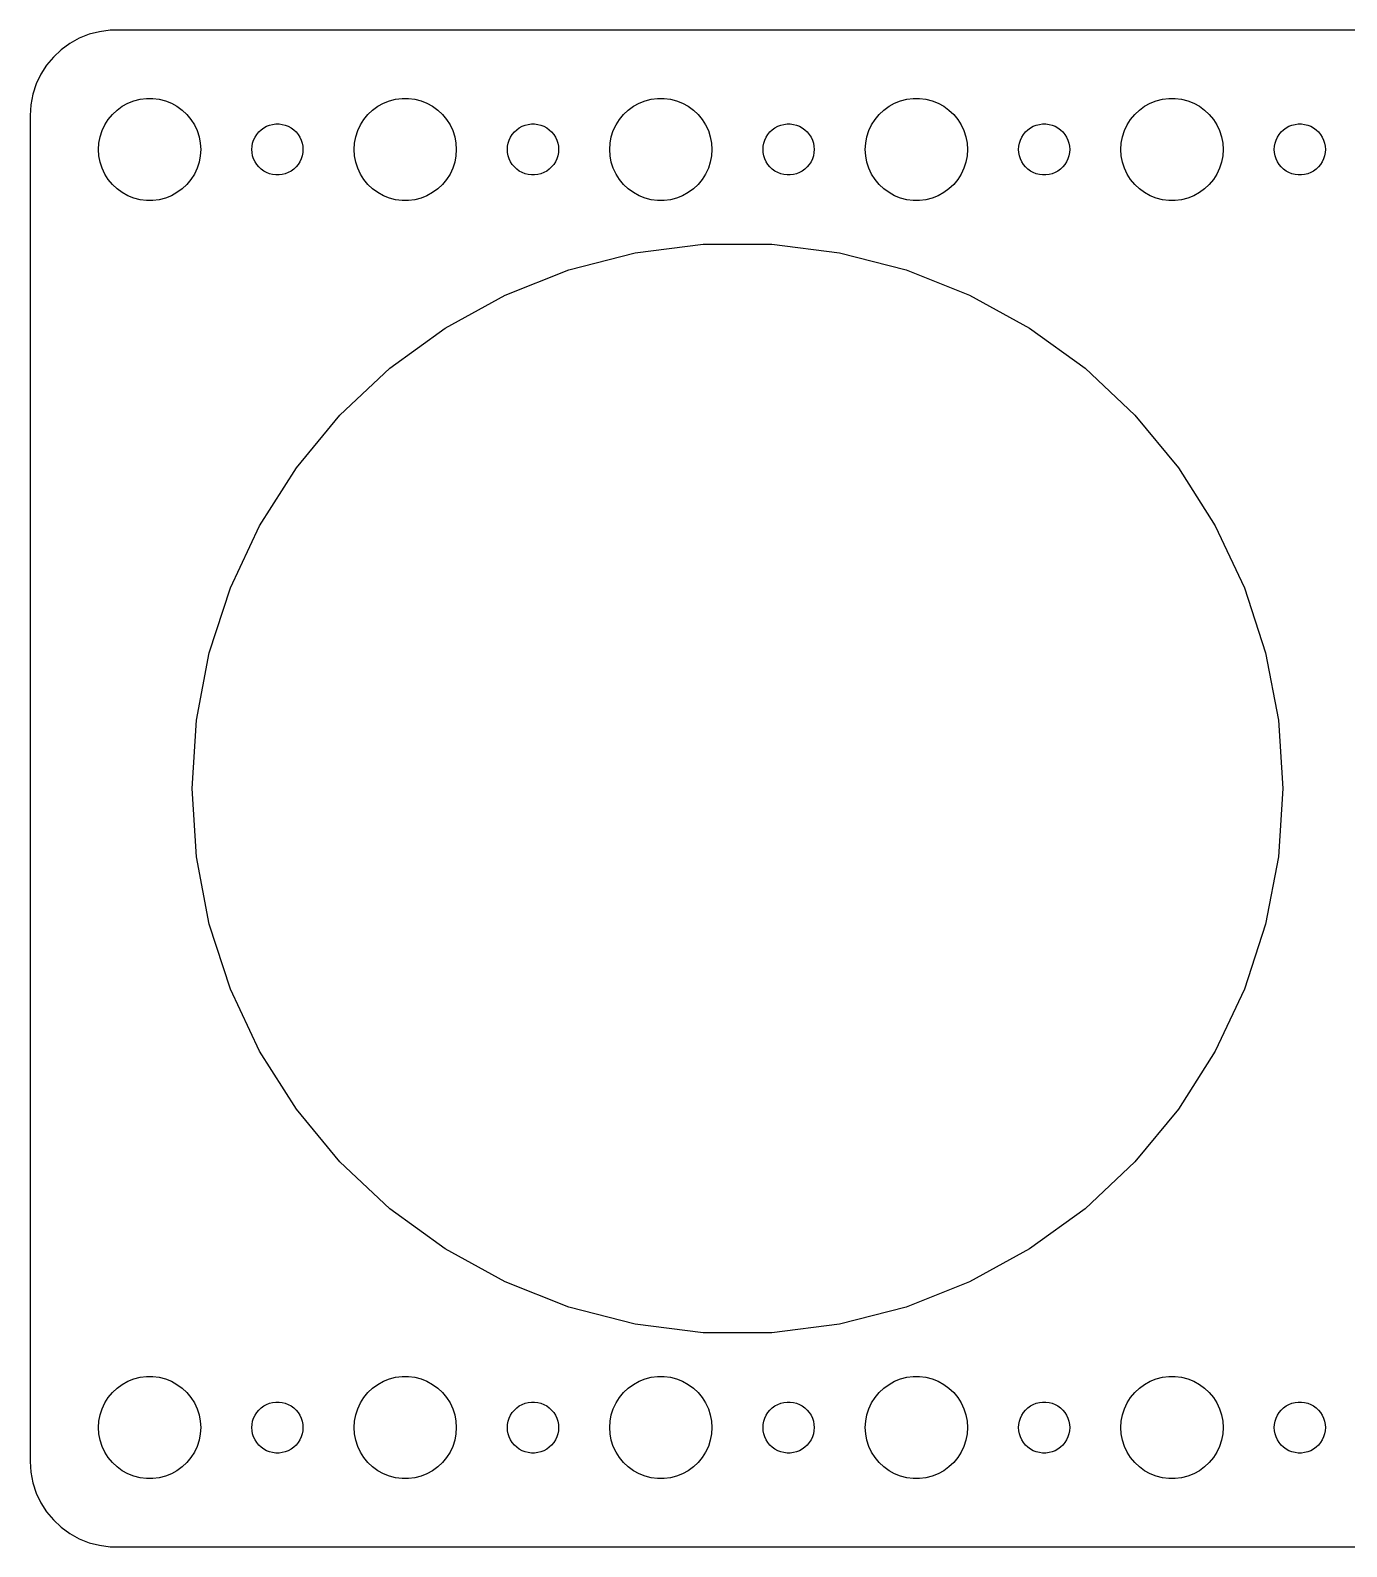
# Model space of a CAD drawing. Header units: metres. Extents: x -180 to 180, y -44 to 44.
# Drawn here: x -179.5 to -102.2, y -44.5 to 44.5 of the extents above; entities that cross this region are included whole.
import ezdxf

# ---------------------------------------------------------------- set-up
doc = ezdxf.new("R2010")
doc.units = ezdxf.units.M

msp = doc.modelspace()

# ---------------------------------------------------------------- linework, layer by layer
for p, q in [((-174.814, 44.4901), (-175.437, 44.4114)), ((174.814, 44.4901), (-174.814, 44.4901)), ((-177.179, 43.7216), (-177.687, 43.3526)), ((-176.629, 44.0241), (-177.179, 43.7216)), ((-176.045, 44.2553), (-176.629, 44.0241)), ((-175.437, 44.4114), (-176.045, 44.2553)), ((-178.145, 42.9227), (-178.545, 42.4389)), ((-177.687, 43.3526), (-178.145, 42.9227)), ((-178.882, 41.9088), (-179.149, 41.3406)), ((-178.545, 42.4389), (-178.882, 41.9088)), ((-179.149, 41.3406), (-179.343, 40.7434)), ((-179.461, 40.1267), (-179.5, 39.5)), ((-179.343, 40.7434), (-179.461, 40.1267)), ((-174.107, 40.033), (-173.777, 40.2145)), ((-173.777, 40.2145), (-173.427, 40.3532)), ((-173.427, 40.3532), (-173.062, 40.4469)), ((-173.062, 40.4469), (-172.688, 40.4941)), ((-172.688, 40.4941), (-172.312, 40.4941)), ((-172.312, 40.4941), (-171.938, 40.4469)), ((-171.938, 40.4469), (-171.573, 40.3532)), ((-171.573, 40.3532), (-171.223, 40.2145)), ((-171.223, 40.2145), (-170.893, 40.033)), ((-159.107, 40.033), (-158.777, 40.2145)), ((-158.777, 40.2145), (-158.427, 40.3532)), ((-158.427, 40.3532), (-158.062, 40.4469)), ((-158.062, 40.4469), (-157.688, 40.4941)), ((-157.688, 40.4941), (-157.312, 40.4941)), ((-157.312, 40.4941), (-156.938, 40.4469)), ((-156.938, 40.4469), (-156.573, 40.3532)), ((-156.573, 40.3532), (-156.223, 40.2145)), ((-156.223, 40.2145), (-155.893, 40.033)), ((-144.107, 40.033), (-143.777, 40.2145)), ((-143.777, 40.2145), (-143.427, 40.3532)), ((-143.427, 40.3532), (-143.062, 40.4469)), ((-143.062, 40.4469), (-142.688, 40.4941)), ((-142.688, 40.4941), (-142.312, 40.4941)), ((-142.312, 40.4941), (-141.938, 40.4469)), ((-141.938, 40.4469), (-141.573, 40.3532)), ((-141.573, 40.3532), (-141.223, 40.2145)), ((-141.223, 40.2145), (-140.893, 40.033)), ((-129.107, 40.033), (-128.777, 40.2145)), ((-128.777, 40.2145), (-128.427, 40.3532)), ((-128.427, 40.3532), (-128.062, 40.4469)), ((-128.062, 40.4469), (-127.688, 40.4941)), ((-127.688, 40.4941), (-127.312, 40.4941)), ((-127.312, 40.4941), (-126.938, 40.4469)), ((-126.938, 40.4469), (-126.573, 40.3532)), ((-126.573, 40.3532), (-126.223, 40.2145)), ((-126.223, 40.2145), (-125.893, 40.033)), ((-114.107, 40.033), (-113.777, 40.2145)), ((-113.777, 40.2145), (-113.427, 40.3532)), ((-113.427, 40.3532), (-113.062, 40.4469)), ((-113.062, 40.4469), (-112.688, 40.4941)), ((-112.688, 40.4941), (-112.312, 40.4941)), ((-112.312, 40.4941), (-111.938, 40.4469)), ((-111.938, 40.4469), (-111.573, 40.3532)), ((-111.573, 40.3532), (-111.223, 40.2145)), ((-111.223, 40.2145), (-110.893, 40.033)), ((-179.5, 39.5), (-179.5, -39.5)), ((-175.129, 38.9453), (-174.927, 39.2634)), ((-174.927, 39.2634), (-174.687, 39.5536)), ((-174.687, 39.5536), (-174.412, 39.8115)), ((-174.412, 39.8115), (-174.107, 40.033)), ((-170.893, 40.033), (-170.588, 39.8115)), ((-170.588, 39.8115), (-170.313, 39.5536)), ((-170.313, 39.5536), (-170.073, 39.2634)), ((-170.073, 39.2634), (-169.871, 38.9453)), ((-160.129, 38.9453), (-159.927, 39.2634)), ((-159.927, 39.2634), (-159.687, 39.5536)), ((-159.687, 39.5536), (-159.412, 39.8115)), ((-159.412, 39.8115), (-159.107, 40.033)), ((-155.893, 40.033), (-155.588, 39.8115)), ((-155.588, 39.8115), (-155.313, 39.5536)), ((-155.313, 39.5536), (-155.073, 39.2634)), ((-155.073, 39.2634), (-154.871, 38.9453)), ((-145.129, 38.9453), (-144.927, 39.2634)), ((-144.927, 39.2634), (-144.687, 39.5536)), ((-144.687, 39.5536), (-144.412, 39.8115)), ((-144.412, 39.8115), (-144.107, 40.033)), ((-140.893, 40.033), (-140.588, 39.8115)), ((-140.588, 39.8115), (-140.313, 39.5536)), ((-140.313, 39.5536), (-140.073, 39.2634)), ((-140.073, 39.2634), (-139.871, 38.9453)), ((-130.129, 38.9453), (-129.927, 39.2634)), ((-129.927, 39.2634), (-129.687, 39.5536)), ((-129.687, 39.5536), (-129.412, 39.8115)), ((-129.412, 39.8115), (-129.107, 40.033)), ((-125.893, 40.033), (-125.588, 39.8115)), ((-125.588, 39.8115), (-125.313, 39.5536)), ((-125.313, 39.5536), (-125.073, 39.2634)), ((-125.073, 39.2634), (-124.871, 38.9453)), ((-115.129, 38.9453), (-114.927, 39.2634)), ((-114.927, 39.2634), (-114.687, 39.5536)), ((-114.687, 39.5536), (-114.412, 39.8115)), ((-114.412, 39.8115), (-114.107, 40.033)), ((-110.893, 40.033), (-110.588, 39.8115)), ((-110.588, 39.8115), (-110.313, 39.5536)), ((-110.313, 39.5536), (-110.073, 39.2634)), ((-110.073, 39.2634), (-109.871, 38.9453)), ((-175.406, 38.2461), (-175.289, 38.6044)), ((-175.289, 38.6044), (-175.129, 38.9453)), ((-169.871, 38.9453), (-169.711, 38.6044)), ((-169.711, 38.6044), (-169.594, 38.2461)), ((-166.314, 38.2226), (-166.214, 38.3817)), ((-166.214, 38.3817), (-166.093, 38.5268)), ((-166.093, 38.5268), (-165.956, 38.6558)), ((-165.956, 38.6558), (-165.804, 38.7665)), ((-165.804, 38.7665), (-165.639, 38.8572)), ((-165.639, 38.8572), (-165.464, 38.9266)), ((-165.464, 38.9266), (-165.281, 38.9734)), ((-165.281, 38.9734), (-165.094, 38.997)), ((-165.094, 38.997), (-164.906, 38.997)), ((-164.906, 38.997), (-164.719, 38.9734)), ((-164.719, 38.9734), (-164.536, 38.9266)), ((-164.536, 38.9266), (-164.361, 38.8572)), ((-164.361, 38.8572), (-164.196, 38.7665)), ((-164.196, 38.7665), (-164.044, 38.6558)), ((-164.044, 38.6558), (-163.907, 38.5268)), ((-163.907, 38.5268), (-163.786, 38.3817)), ((-163.786, 38.3817), (-163.686, 38.2226)), ((-160.406, 38.2461), (-160.289, 38.6044)), ((-160.289, 38.6044), (-160.129, 38.9453)), ((-154.871, 38.9453), (-154.711, 38.6044)), ((-154.711, 38.6044), (-154.594, 38.2461)), ((-151.314, 38.2226), (-151.214, 38.3817)), ((-151.214, 38.3817), (-151.093, 38.5268)), ((-151.093, 38.5268), (-150.956, 38.6558)), ((-150.956, 38.6558), (-150.804, 38.7665)), ((-150.804, 38.7665), (-150.639, 38.8572)), ((-150.639, 38.8572), (-150.464, 38.9266)), ((-150.464, 38.9266), (-150.281, 38.9734)), ((-150.281, 38.9734), (-150.094, 38.997)), ((-150.094, 38.997), (-149.906, 38.997)), ((-149.906, 38.997), (-149.719, 38.9734)), ((-149.719, 38.9734), (-149.536, 38.9266)), ((-149.536, 38.9266), (-149.361, 38.8572)), ((-149.361, 38.8572), (-149.196, 38.7665)), ((-149.196, 38.7665), (-149.044, 38.6558)), ((-149.044, 38.6558), (-148.907, 38.5268)), ((-148.907, 38.5268), (-148.786, 38.3817)), ((-148.786, 38.3817), (-148.686, 38.2226)), ((-145.406, 38.2461), (-145.289, 38.6044)), ((-145.289, 38.6044), (-145.129, 38.9453)), ((-139.871, 38.9453), (-139.711, 38.6044)), ((-139.711, 38.6044), (-139.594, 38.2461)), ((-136.314, 38.2226), (-136.214, 38.3817)), ((-136.214, 38.3817), (-136.093, 38.5268)), ((-136.093, 38.5268), (-135.956, 38.6558)), ((-135.956, 38.6558), (-135.804, 38.7665)), ((-135.804, 38.7665), (-135.639, 38.8572)), ((-135.639, 38.8572), (-135.464, 38.9266)), ((-135.464, 38.9266), (-135.281, 38.9734)), ((-135.281, 38.9734), (-135.094, 38.997)), ((-135.094, 38.997), (-134.906, 38.997)), ((-134.906, 38.997), (-134.719, 38.9734)), ((-134.719, 38.9734), (-134.536, 38.9266)), ((-134.536, 38.9266), (-134.361, 38.8572)), ((-134.361, 38.8572), (-134.196, 38.7665)), ((-134.196, 38.7665), (-134.044, 38.6558)), ((-134.044, 38.6558), (-133.907, 38.5268)), ((-133.907, 38.5268), (-133.786, 38.3817)), ((-133.786, 38.3817), (-133.686, 38.2226)), ((-130.406, 38.2461), (-130.289, 38.6044)), ((-130.289, 38.6044), (-130.129, 38.9453)), ((-124.871, 38.9453), (-124.711, 38.6044)), ((-124.711, 38.6044), (-124.594, 38.2461)), ((-121.314, 38.2226), (-121.214, 38.3817)), ((-121.214, 38.3817), (-121.093, 38.5268)), ((-121.093, 38.5268), (-120.956, 38.6558)), ((-120.956, 38.6558), (-120.804, 38.7665)), ((-120.804, 38.7665), (-120.639, 38.8572)), ((-120.639, 38.8572), (-120.464, 38.9266)), ((-120.464, 38.9266), (-120.281, 38.9734)), ((-120.281, 38.9734), (-120.094, 38.997)), ((-120.094, 38.997), (-119.906, 38.997)), ((-119.906, 38.997), (-119.719, 38.9734)), ((-119.719, 38.9734), (-119.536, 38.9266)), ((-119.536, 38.9266), (-119.361, 38.8572)), ((-119.361, 38.8572), (-119.196, 38.7665)), ((-119.196, 38.7665), (-119.044, 38.6558)), ((-119.044, 38.6558), (-118.907, 38.5268)), ((-118.907, 38.5268), (-118.786, 38.3817)), ((-118.786, 38.3817), (-118.686, 38.2226)), ((-115.406, 38.2461), (-115.289, 38.6044)), ((-115.289, 38.6044), (-115.129, 38.9453)), ((-109.871, 38.9453), (-109.711, 38.6044)), ((-109.711, 38.6044), (-109.594, 38.2461)), ((-106.314, 38.2226), (-106.214, 38.3817)), ((-106.214, 38.3817), (-106.093, 38.5268)), ((-106.093, 38.5268), (-105.956, 38.6558)), ((-105.956, 38.6558), (-105.804, 38.7665)), ((-105.804, 38.7665), (-105.639, 38.8572)), ((-105.639, 38.8572), (-105.464, 38.9266)), ((-105.464, 38.9266), (-105.281, 38.9734)), ((-105.281, 38.9734), (-105.094, 38.997)), ((-105.094, 38.997), (-104.906, 38.997)), ((-104.906, 38.997), (-104.719, 38.9734)), ((-104.719, 38.9734), (-104.536, 38.9266)), ((-104.536, 38.9266), (-104.361, 38.8572)), ((-104.361, 38.8572), (-104.196, 38.7665)), ((-104.196, 38.7665), (-104.044, 38.6558)), ((-104.044, 38.6558), (-103.907, 38.5268)), ((-103.907, 38.5268), (-103.786, 38.3817)), ((-103.786, 38.3817), (-103.686, 38.2226)), ((-175.5, 37.5), (-175.476, 37.876)), ((-175.476, 37.124), (-175.5, 37.5)), ((-175.476, 37.876), (-175.406, 38.2461)), ((-169.594, 38.2461), (-169.524, 37.876)), ((-169.524, 37.876), (-169.5, 37.5)), ((-169.5, 37.5), (-169.524, 37.124)), ((-166.5, 37.5), (-166.488, 37.688)), ((-166.488, 37.312), (-166.5, 37.5)), ((-166.488, 37.688), (-166.453, 37.873)), ((-166.453, 37.873), (-166.395, 38.0522)), ((-166.395, 38.0522), (-166.314, 38.2226)), ((-163.686, 38.2226), (-163.605, 38.0522)), ((-163.605, 38.0522), (-163.547, 37.873)), ((-163.547, 37.873), (-163.512, 37.688)), ((-163.512, 37.688), (-163.5, 37.5)), ((-163.5, 37.5), (-163.512, 37.312)), ((-160.5, 37.5), (-160.476, 37.876)), ((-160.476, 37.124), (-160.5, 37.5)), ((-160.476, 37.876), (-160.406, 38.2461)), ((-154.594, 38.2461), (-154.524, 37.876)), ((-154.524, 37.876), (-154.5, 37.5)), ((-154.5, 37.5), (-154.524, 37.124)), ((-151.5, 37.5), (-151.488, 37.688)), ((-151.488, 37.312), (-151.5, 37.5)), ((-151.488, 37.688), (-151.453, 37.873)), ((-151.453, 37.873), (-151.395, 38.0522)), ((-151.395, 38.0522), (-151.314, 38.2226)), ((-148.686, 38.2226), (-148.605, 38.0522)), ((-148.605, 38.0522), (-148.547, 37.873)), ((-148.547, 37.873), (-148.512, 37.688)), ((-148.512, 37.688), (-148.5, 37.5)), ((-148.5, 37.5), (-148.512, 37.312)), ((-145.5, 37.5), (-145.476, 37.876)), ((-145.476, 37.124), (-145.5, 37.5)), ((-145.476, 37.876), (-145.406, 38.2461)), ((-139.594, 38.2461), (-139.524, 37.876)), ((-139.524, 37.876), (-139.5, 37.5)), ((-139.5, 37.5), (-139.524, 37.124)), ((-136.5, 37.5), (-136.488, 37.688)), ((-136.488, 37.312), (-136.5, 37.5)), ((-136.488, 37.688), (-136.453, 37.873)), ((-136.453, 37.873), (-136.395, 38.0522)), ((-136.395, 38.0522), (-136.314, 38.2226)), ((-133.686, 38.2226), (-133.605, 38.0522)), ((-133.605, 38.0522), (-133.547, 37.873)), ((-133.547, 37.873), (-133.512, 37.688)), ((-133.512, 37.688), (-133.5, 37.5)), ((-133.5, 37.5), (-133.512, 37.312)), ((-130.5, 37.5), (-130.476, 37.876)), ((-130.476, 37.124), (-130.5, 37.5)), ((-130.476, 37.876), (-130.406, 38.2461)), ((-124.594, 38.2461), (-124.524, 37.876)), ((-124.524, 37.876), (-124.5, 37.5)), ((-124.5, 37.5), (-124.524, 37.124)), ((-121.5, 37.5), (-121.488, 37.688)), ((-121.488, 37.312), (-121.5, 37.5)), ((-121.488, 37.688), (-121.453, 37.873)), ((-121.453, 37.873), (-121.395, 38.0522)), ((-121.395, 38.0522), (-121.314, 38.2226)), ((-118.686, 38.2226), (-118.605, 38.0522)), ((-118.605, 38.0522), (-118.547, 37.873)), ((-118.547, 37.873), (-118.512, 37.688)), ((-118.512, 37.688), (-118.5, 37.5)), ((-118.5, 37.5), (-118.512, 37.312)), ((-115.5, 37.5), (-115.476, 37.876)), ((-115.476, 37.124), (-115.5, 37.5)), ((-115.476, 37.876), (-115.406, 38.2461)), ((-109.594, 38.2461), (-109.524, 37.876)), ((-109.524, 37.876), (-109.5, 37.5)), ((-109.5, 37.5), (-109.524, 37.124)), ((-106.5, 37.5), (-106.488, 37.688)), ((-106.488, 37.312), (-106.5, 37.5)), ((-106.488, 37.688), (-106.453, 37.873)), ((-106.453, 37.873), (-106.395, 38.0522)), ((-106.395, 38.0522), (-106.314, 38.2226)), ((-103.686, 38.2226), (-103.605, 38.0522)), ((-103.605, 38.0522), (-103.547, 37.873)), ((-103.547, 37.873), (-103.512, 37.688)), ((-103.512, 37.688), (-103.5, 37.5)), ((-103.5, 37.5), (-103.512, 37.312)), ((-175.406, 36.7539), (-175.476, 37.124)), ((-175.289, 36.3956), (-175.406, 36.7539)), ((-169.594, 36.7539), (-169.711, 36.3956)), ((-169.524, 37.124), (-169.594, 36.7539)), ((-166.453, 37.127), (-166.488, 37.312)), ((-166.395, 36.9478), (-166.453, 37.127)), ((-166.314, 36.7774), (-166.395, 36.9478)), ((-166.214, 36.6183), (-166.314, 36.7774)), ((-166.093, 36.4732), (-166.214, 36.6183)), ((-163.786, 36.6183), (-163.907, 36.4732)), ((-163.686, 36.7774), (-163.786, 36.6183)), ((-163.605, 36.9478), (-163.686, 36.7774)), ((-163.547, 37.127), (-163.605, 36.9478)), ((-163.512, 37.312), (-163.547, 37.127)), ((-160.406, 36.7539), (-160.476, 37.124)), ((-160.289, 36.3956), (-160.406, 36.7539)), ((-154.594, 36.7539), (-154.711, 36.3956)), ((-154.524, 37.124), (-154.594, 36.7539)), ((-151.453, 37.127), (-151.488, 37.312)), ((-151.395, 36.9478), (-151.453, 37.127)), ((-151.314, 36.7774), (-151.395, 36.9478)), ((-151.214, 36.6183), (-151.314, 36.7774)), ((-151.093, 36.4732), (-151.214, 36.6183)), ((-148.786, 36.6183), (-148.907, 36.4732)), ((-148.686, 36.7774), (-148.786, 36.6183)), ((-148.605, 36.9478), (-148.686, 36.7774)), ((-148.547, 37.127), (-148.605, 36.9478)), ((-148.512, 37.312), (-148.547, 37.127)), ((-145.406, 36.7539), (-145.476, 37.124)), ((-145.289, 36.3956), (-145.406, 36.7539)), ((-139.594, 36.7539), (-139.711, 36.3956)), ((-139.524, 37.124), (-139.594, 36.7539)), ((-136.453, 37.127), (-136.488, 37.312)), ((-136.395, 36.9478), (-136.453, 37.127)), ((-136.314, 36.7774), (-136.395, 36.9478)), ((-136.214, 36.6183), (-136.314, 36.7774)), ((-136.093, 36.4732), (-136.214, 36.6183)), ((-133.786, 36.6183), (-133.907, 36.4732)), ((-133.686, 36.7774), (-133.786, 36.6183)), ((-133.605, 36.9478), (-133.686, 36.7774)), ((-133.547, 37.127), (-133.605, 36.9478)), ((-133.512, 37.312), (-133.547, 37.127)), ((-130.406, 36.7539), (-130.476, 37.124)), ((-130.289, 36.3956), (-130.406, 36.7539)), ((-124.594, 36.7539), (-124.711, 36.3956)), ((-124.524, 37.124), (-124.594, 36.7539)), ((-121.453, 37.127), (-121.488, 37.312)), ((-121.395, 36.9478), (-121.453, 37.127)), ((-121.314, 36.7774), (-121.395, 36.9478)), ((-121.214, 36.6183), (-121.314, 36.7774)), ((-121.093, 36.4732), (-121.214, 36.6183)), ((-118.786, 36.6183), (-118.907, 36.4732)), ((-118.686, 36.7774), (-118.786, 36.6183)), ((-118.605, 36.9478), (-118.686, 36.7774)), ((-118.547, 37.127), (-118.605, 36.9478)), ((-118.512, 37.312), (-118.547, 37.127)), ((-115.406, 36.7539), (-115.476, 37.124)), ((-115.289, 36.3956), (-115.406, 36.7539)), ((-109.594, 36.7539), (-109.711, 36.3956)), ((-109.524, 37.124), (-109.594, 36.7539)), ((-106.453, 37.127), (-106.488, 37.312)), ((-106.395, 36.9478), (-106.453, 37.127)), ((-106.314, 36.7774), (-106.395, 36.9478)), ((-106.214, 36.6183), (-106.314, 36.7774)), ((-106.093, 36.4732), (-106.214, 36.6183)), ((-103.786, 36.6183), (-103.907, 36.4732)), ((-103.686, 36.7774), (-103.786, 36.6183)), ((-103.605, 36.9478), (-103.686, 36.7774)), ((-103.547, 37.127), (-103.605, 36.9478)), ((-103.512, 37.312), (-103.547, 37.127)), ((-175.129, 36.0547), (-175.289, 36.3956)), ((-174.927, 35.7366), (-175.129, 36.0547)), ((-174.687, 35.4464), (-174.927, 35.7366)), ((-170.073, 35.7366), (-170.313, 35.4464)), ((-169.871, 36.0547), (-170.073, 35.7366)), ((-169.711, 36.3956), (-169.871, 36.0547)), ((-165.956, 36.3442), (-166.093, 36.4732)), ((-165.804, 36.2335), (-165.956, 36.3442)), ((-165.639, 36.1428), (-165.804, 36.2335)), ((-165.464, 36.0734), (-165.639, 36.1428)), ((-165.281, 36.0266), (-165.464, 36.0734)), ((-165.094, 36.003), (-165.281, 36.0266)), ((-164.906, 36.003), (-165.094, 36.003)), ((-164.719, 36.0266), (-164.906, 36.003)), ((-164.536, 36.0734), (-164.719, 36.0266)), ((-164.361, 36.1428), (-164.536, 36.0734)), ((-164.196, 36.2335), (-164.361, 36.1428)), ((-164.044, 36.3442), (-164.196, 36.2335)), ((-163.907, 36.4732), (-164.044, 36.3442)), ((-160.129, 36.0547), (-160.289, 36.3956)), ((-159.927, 35.7366), (-160.129, 36.0547)), ((-159.687, 35.4464), (-159.927, 35.7366)), ((-155.073, 35.7366), (-155.313, 35.4464)), ((-154.871, 36.0547), (-155.073, 35.7366)), ((-154.711, 36.3956), (-154.871, 36.0547)), ((-150.956, 36.3442), (-151.093, 36.4732)), ((-150.804, 36.2335), (-150.956, 36.3442)), ((-150.639, 36.1428), (-150.804, 36.2335)), ((-150.464, 36.0734), (-150.639, 36.1428)), ((-150.281, 36.0266), (-150.464, 36.0734)), ((-150.094, 36.003), (-150.281, 36.0266)), ((-149.906, 36.003), (-150.094, 36.003)), ((-149.719, 36.0266), (-149.906, 36.003)), ((-149.536, 36.0734), (-149.719, 36.0266)), ((-149.361, 36.1428), (-149.536, 36.0734)), ((-149.196, 36.2335), (-149.361, 36.1428)), ((-149.044, 36.3442), (-149.196, 36.2335)), ((-148.907, 36.4732), (-149.044, 36.3442)), ((-145.129, 36.0547), (-145.289, 36.3956)), ((-144.927, 35.7366), (-145.129, 36.0547)), ((-144.687, 35.4464), (-144.927, 35.7366)), ((-140.073, 35.7366), (-140.313, 35.4464)), ((-139.871, 36.0547), (-140.073, 35.7366)), ((-139.711, 36.3956), (-139.871, 36.0547)), ((-135.956, 36.3442), (-136.093, 36.4732)), ((-135.804, 36.2335), (-135.956, 36.3442)), ((-135.639, 36.1428), (-135.804, 36.2335)), ((-135.464, 36.0734), (-135.639, 36.1428)), ((-135.281, 36.0266), (-135.464, 36.0734)), ((-135.094, 36.003), (-135.281, 36.0266)), ((-134.906, 36.003), (-135.094, 36.003)), ((-134.719, 36.0266), (-134.906, 36.003)), ((-134.536, 36.0734), (-134.719, 36.0266)), ((-134.361, 36.1428), (-134.536, 36.0734)), ((-134.196, 36.2335), (-134.361, 36.1428)), ((-134.044, 36.3442), (-134.196, 36.2335)), ((-133.907, 36.4732), (-134.044, 36.3442)), ((-130.129, 36.0547), (-130.289, 36.3956)), ((-129.927, 35.7366), (-130.129, 36.0547)), ((-129.687, 35.4464), (-129.927, 35.7366)), ((-125.073, 35.7366), (-125.313, 35.4464)), ((-124.871, 36.0547), (-125.073, 35.7366)), ((-124.711, 36.3956), (-124.871, 36.0547)), ((-120.956, 36.3442), (-121.093, 36.4732)), ((-120.804, 36.2335), (-120.956, 36.3442)), ((-120.639, 36.1428), (-120.804, 36.2335)), ((-120.464, 36.0734), (-120.639, 36.1428)), ((-120.281, 36.0266), (-120.464, 36.0734)), ((-120.094, 36.003), (-120.281, 36.0266)), ((-119.906, 36.003), (-120.094, 36.003)), ((-119.719, 36.0266), (-119.906, 36.003)), ((-119.536, 36.0734), (-119.719, 36.0266)), ((-119.361, 36.1428), (-119.536, 36.0734)), ((-119.196, 36.2335), (-119.361, 36.1428)), ((-119.044, 36.3442), (-119.196, 36.2335)), ((-118.907, 36.4732), (-119.044, 36.3442)), ((-115.129, 36.0547), (-115.289, 36.3956)), ((-114.927, 35.7366), (-115.129, 36.0547)), ((-114.687, 35.4464), (-114.927, 35.7366)), ((-110.073, 35.7366), (-110.313, 35.4464)), ((-109.871, 36.0547), (-110.073, 35.7366)), ((-109.711, 36.3956), (-109.871, 36.0547)), ((-105.956, 36.3442), (-106.093, 36.4732)), ((-105.804, 36.2335), (-105.956, 36.3442)), ((-105.639, 36.1428), (-105.804, 36.2335)), ((-105.464, 36.0734), (-105.639, 36.1428)), ((-105.281, 36.0266), (-105.464, 36.0734)), ((-105.094, 36.003), (-105.281, 36.0266)), ((-104.906, 36.003), (-105.094, 36.003)), ((-104.719, 36.0266), (-104.906, 36.003)), ((-104.536, 36.0734), (-104.719, 36.0266)), ((-104.361, 36.1428), (-104.536, 36.0734)), ((-104.196, 36.2335), (-104.361, 36.1428)), ((-104.044, 36.3442), (-104.196, 36.2335)), ((-103.907, 36.4732), (-104.044, 36.3442)), ((-174.412, 35.1885), (-174.687, 35.4464)), ((-174.107, 34.967), (-174.412, 35.1885)), ((-173.777, 34.7855), (-174.107, 34.967)), ((-173.427, 34.6468), (-173.777, 34.7855)), ((-171.223, 34.7855), (-171.573, 34.6468)), ((-170.893, 34.967), (-171.223, 34.7855)), ((-170.588, 35.1885), (-170.893, 34.967)), ((-170.313, 35.4464), (-170.588, 35.1885)), ((-159.412, 35.1885), (-159.687, 35.4464)), ((-159.107, 34.967), (-159.412, 35.1885)), ((-158.777, 34.7855), (-159.107, 34.967)), ((-158.427, 34.6468), (-158.777, 34.7855)), ((-156.223, 34.7855), (-156.573, 34.6468)), ((-155.893, 34.967), (-156.223, 34.7855)), ((-155.588, 35.1885), (-155.893, 34.967)), ((-155.313, 35.4464), (-155.588, 35.1885)), ((-144.412, 35.1885), (-144.687, 35.4464)), ((-144.107, 34.967), (-144.412, 35.1885)), ((-143.777, 34.7855), (-144.107, 34.967)), ((-143.427, 34.6468), (-143.777, 34.7855)), ((-141.223, 34.7855), (-141.573, 34.6468)), ((-140.893, 34.967), (-141.223, 34.7855)), ((-140.588, 35.1885), (-140.893, 34.967)), ((-140.313, 35.4464), (-140.588, 35.1885)), ((-129.412, 35.1885), (-129.687, 35.4464)), ((-129.107, 34.967), (-129.412, 35.1885)), ((-128.777, 34.7855), (-129.107, 34.967)), ((-128.427, 34.6468), (-128.777, 34.7855)), ((-126.223, 34.7855), (-126.573, 34.6468)), ((-125.893, 34.967), (-126.223, 34.7855)), ((-125.588, 35.1885), (-125.893, 34.967)), ((-125.313, 35.4464), (-125.588, 35.1885)), ((-114.412, 35.1885), (-114.687, 35.4464)), ((-114.107, 34.967), (-114.412, 35.1885)), ((-113.777, 34.7855), (-114.107, 34.967)), ((-113.427, 34.6468), (-113.777, 34.7855)), ((-111.223, 34.7855), (-111.573, 34.6468)), ((-110.893, 34.967), (-111.223, 34.7855)), ((-110.588, 35.1885), (-110.893, 34.967)), ((-110.313, 35.4464), (-110.588, 35.1885)), ((-173.062, 34.5531), (-173.427, 34.6468)), ((-172.688, 34.5059), (-173.062, 34.5531)), ((-172.312, 34.5059), (-172.688, 34.5059)), ((-171.938, 34.5531), (-172.312, 34.5059)), ((-171.573, 34.6468), (-171.938, 34.5531)), ((-158.062, 34.5531), (-158.427, 34.6468)), ((-157.688, 34.5059), (-158.062, 34.5531)), ((-157.312, 34.5059), (-157.688, 34.5059)), ((-156.938, 34.5531), (-157.312, 34.5059)), ((-156.573, 34.6468), (-156.938, 34.5531)), ((-143.062, 34.5531), (-143.427, 34.6468)), ((-142.688, 34.5059), (-143.062, 34.5531)), ((-142.312, 34.5059), (-142.688, 34.5059)), ((-141.938, 34.5531), (-142.312, 34.5059)), ((-141.573, 34.6468), (-141.938, 34.5531)), ((-128.062, 34.5531), (-128.427, 34.6468)), ((-127.688, 34.5059), (-128.062, 34.5531)), ((-127.312, 34.5059), (-127.688, 34.5059)), ((-126.938, 34.5531), (-127.312, 34.5059)), ((-126.573, 34.6468), (-126.938, 34.5531)), ((-113.062, 34.5531), (-113.427, 34.6468)), ((-112.688, 34.5059), (-113.062, 34.5531)), ((-112.312, 34.5059), (-112.688, 34.5059)), ((-111.938, 34.5531), (-112.312, 34.5059)), ((-111.573, 34.6468), (-111.938, 34.5531)), ((-147.889, 30.4338), (-143.996, 31.4332)), ((-143.996, 31.4332), (-140.009, 31.9368)), ((-140.009, 31.9368), (-135.991, 31.9368)), ((-135.991, 31.9368), (-132.004, 31.4332)), ((-132.004, 31.4332), (-128.111, 30.4338)), ((-151.625, 28.9545), (-147.889, 30.4338)), ((-128.111, 30.4338), (-124.375, 28.9545)), ((-155.146, 27.0185), (-151.625, 28.9545)), ((-124.375, 28.9545), (-120.854, 27.0185)), ((-158.398, 24.6564), (-155.146, 27.0185)), ((-120.854, 27.0185), (-117.602, 24.6564)), ((-161.327, 21.9055), (-158.398, 24.6564)), ((-117.602, 24.6564), (-114.673, 21.9055)), ((-163.889, 18.8091), (-161.327, 21.9055)), ((-114.673, 21.9055), (-112.111, 18.8091)), ((-166.042, 15.4161), (-163.889, 18.8091)), ((-112.111, 18.8091), (-109.958, 15.4161)), ((-167.753, 11.78), (-166.042, 15.4161)), ((-109.958, 15.4161), (-108.247, 11.78)), ((-168.995, 7.95807), (-167.753, 11.78)), ((-108.247, 11.78), (-107.005, 7.95807)), ((-169.748, 4.01065), (-168.995, 7.95807)), ((-107.005, 7.95807), (-106.252, 4.01065)), ((-170, 0), (-169.748, 4.01065)), ((-106.252, 4.01065), (-106, 0)), ((-169.748, -4.01065), (-170, 0)), ((-106, 0), (-106.252, -4.01065)), ((-168.995, -7.95807), (-169.748, -4.01065)), ((-106.252, -4.01065), (-107.005, -7.95807)), ((-167.753, -11.78), (-168.995, -7.95807)), ((-107.005, -7.95807), (-108.247, -11.78)), ((-166.042, -15.4161), (-167.753, -11.78)), ((-108.247, -11.78), (-109.958, -15.4161)), ((-163.889, -18.8091), (-166.042, -15.4161)), ((-109.958, -15.4161), (-112.111, -18.8091)), ((-161.327, -21.9055), (-163.889, -18.8091)), ((-112.111, -18.8091), (-114.673, -21.9055)), ((-158.398, -24.6564), (-161.327, -21.9055)), ((-114.673, -21.9055), (-117.602, -24.6564)), ((-155.146, -27.0185), (-158.398, -24.6564)), ((-117.602, -24.6564), (-120.854, -27.0185)), ((-151.625, -28.9545), (-155.146, -27.0185)), ((-120.854, -27.0185), (-124.375, -28.9545)), ((-147.889, -30.4338), (-151.625, -28.9545)), ((-124.375, -28.9545), (-128.111, -30.4338)), ((-143.996, -31.4332), (-147.889, -30.4338)), ((-128.111, -30.4338), (-132.004, -31.4332)), ((-140.009, -31.9368), (-143.996, -31.4332)), ((-135.991, -31.9368), (-140.009, -31.9368)), ((-132.004, -31.4332), (-135.991, -31.9368)), ((-173.777, -34.7855), (-173.427, -34.6468)), ((-173.427, -34.6468), (-173.062, -34.5531)), ((-173.062, -34.5531), (-172.688, -34.5059)), ((-172.688, -34.5059), (-172.312, -34.5059)), ((-172.312, -34.5059), (-171.938, -34.5531)), ((-171.938, -34.5531), (-171.573, -34.6468)), ((-171.573, -34.6468), (-171.223, -34.7855)), ((-158.777, -34.7855), (-158.427, -34.6468)), ((-158.427, -34.6468), (-158.062, -34.5531)), ((-158.062, -34.5531), (-157.688, -34.5059)), ((-157.688, -34.5059), (-157.312, -34.5059)), ((-157.312, -34.5059), (-156.938, -34.5531)), ((-156.938, -34.5531), (-156.573, -34.6468)), ((-156.573, -34.6468), (-156.223, -34.7855)), ((-143.777, -34.7855), (-143.427, -34.6468)), ((-143.427, -34.6468), (-143.062, -34.5531)), ((-143.062, -34.5531), (-142.688, -34.5059)), ((-142.688, -34.5059), (-142.312, -34.5059)), ((-142.312, -34.5059), (-141.938, -34.5531)), ((-141.938, -34.5531), (-141.573, -34.6468)), ((-141.573, -34.6468), (-141.223, -34.7855)), ((-128.777, -34.7855), (-128.427, -34.6468)), ((-128.427, -34.6468), (-128.062, -34.5531)), ((-128.062, -34.5531), (-127.688, -34.5059)), ((-127.688, -34.5059), (-127.312, -34.5059)), ((-127.312, -34.5059), (-126.938, -34.5531)), ((-126.938, -34.5531), (-126.573, -34.6468)), ((-126.573, -34.6468), (-126.223, -34.7855)), ((-113.777, -34.7855), (-113.427, -34.6468)), ((-113.427, -34.6468), (-113.062, -34.5531)), ((-113.062, -34.5531), (-112.688, -34.5059)), ((-112.688, -34.5059), (-112.312, -34.5059)), ((-112.312, -34.5059), (-111.938, -34.5531)), ((-111.938, -34.5531), (-111.573, -34.6468)), ((-111.573, -34.6468), (-111.223, -34.7855)), ((-174.927, -35.7366), (-174.687, -35.4464)), ((-174.687, -35.4464), (-174.412, -35.1885)), ((-174.412, -35.1885), (-174.107, -34.967)), ((-174.107, -34.967), (-173.777, -34.7855)), ((-171.223, -34.7855), (-170.893, -34.967)), ((-170.893, -34.967), (-170.588, -35.1885)), ((-170.588, -35.1885), (-170.313, -35.4464)), ((-170.313, -35.4464), (-170.073, -35.7366)), ((-159.927, -35.7366), (-159.687, -35.4464)), ((-159.687, -35.4464), (-159.412, -35.1885)), ((-159.412, -35.1885), (-159.107, -34.967)), ((-159.107, -34.967), (-158.777, -34.7855)), ((-156.223, -34.7855), (-155.893, -34.967)), ((-155.893, -34.967), (-155.588, -35.1885)), ((-155.588, -35.1885), (-155.313, -35.4464)), ((-155.313, -35.4464), (-155.073, -35.7366)), ((-144.927, -35.7366), (-144.687, -35.4464)), ((-144.687, -35.4464), (-144.412, -35.1885)), ((-144.412, -35.1885), (-144.107, -34.967)), ((-144.107, -34.967), (-143.777, -34.7855)), ((-141.223, -34.7855), (-140.893, -34.967)), ((-140.893, -34.967), (-140.588, -35.1885)), ((-140.588, -35.1885), (-140.313, -35.4464)), ((-140.313, -35.4464), (-140.073, -35.7366)), ((-129.927, -35.7366), (-129.687, -35.4464)), ((-129.687, -35.4464), (-129.412, -35.1885)), ((-129.412, -35.1885), (-129.107, -34.967)), ((-129.107, -34.967), (-128.777, -34.7855)), ((-126.223, -34.7855), (-125.893, -34.967)), ((-125.893, -34.967), (-125.588, -35.1885)), ((-125.588, -35.1885), (-125.313, -35.4464)), ((-125.313, -35.4464), (-125.073, -35.7366)), ((-114.927, -35.7366), (-114.687, -35.4464)), ((-114.687, -35.4464), (-114.412, -35.1885)), ((-114.412, -35.1885), (-114.107, -34.967)), ((-114.107, -34.967), (-113.777, -34.7855)), ((-111.223, -34.7855), (-110.893, -34.967)), ((-110.893, -34.967), (-110.588, -35.1885)), ((-110.588, -35.1885), (-110.313, -35.4464)), ((-110.313, -35.4464), (-110.073, -35.7366)), ((-175.406, -36.7539), (-175.289, -36.3956)), ((-175.289, -36.3956), (-175.129, -36.0547)), ((-175.129, -36.0547), (-174.927, -35.7366)), ((-170.073, -35.7366), (-169.871, -36.0547)), ((-169.871, -36.0547), (-169.711, -36.3956)), ((-169.711, -36.3956), (-169.594, -36.7539)), ((-166.214, -36.6183), (-166.093, -36.4732)), ((-166.093, -36.4732), (-165.956, -36.3442)), ((-165.956, -36.3442), (-165.804, -36.2335)), ((-165.804, -36.2335), (-165.639, -36.1428)), ((-165.639, -36.1428), (-165.464, -36.0734)), ((-165.464, -36.0734), (-165.281, -36.0266)), ((-165.281, -36.0266), (-165.094, -36.003)), ((-165.094, -36.003), (-164.906, -36.003)), ((-164.906, -36.003), (-164.719, -36.0266)), ((-164.719, -36.0266), (-164.536, -36.0734)), ((-164.536, -36.0734), (-164.361, -36.1428)), ((-164.361, -36.1428), (-164.196, -36.2335)), ((-164.196, -36.2335), (-164.044, -36.3442)), ((-164.044, -36.3442), (-163.907, -36.4732)), ((-163.907, -36.4732), (-163.786, -36.6183)), ((-160.406, -36.7539), (-160.289, -36.3956)), ((-160.289, -36.3956), (-160.129, -36.0547)), ((-160.129, -36.0547), (-159.927, -35.7366)), ((-155.073, -35.7366), (-154.871, -36.0547)), ((-154.871, -36.0547), (-154.711, -36.3956)), ((-154.711, -36.3956), (-154.594, -36.7539)), ((-151.214, -36.6183), (-151.093, -36.4732)), ((-151.093, -36.4732), (-150.956, -36.3442)), ((-150.956, -36.3442), (-150.804, -36.2335)), ((-150.804, -36.2335), (-150.639, -36.1428)), ((-150.639, -36.1428), (-150.464, -36.0734)), ((-150.464, -36.0734), (-150.281, -36.0266)), ((-150.281, -36.0266), (-150.094, -36.003)), ((-150.094, -36.003), (-149.906, -36.003)), ((-149.906, -36.003), (-149.719, -36.0266)), ((-149.719, -36.0266), (-149.536, -36.0734)), ((-149.536, -36.0734), (-149.361, -36.1428)), ((-149.361, -36.1428), (-149.196, -36.2335)), ((-149.196, -36.2335), (-149.044, -36.3442)), ((-149.044, -36.3442), (-148.907, -36.4732)), ((-148.907, -36.4732), (-148.786, -36.6183)), ((-145.406, -36.7539), (-145.289, -36.3956)), ((-145.289, -36.3956), (-145.129, -36.0547)), ((-145.129, -36.0547), (-144.927, -35.7366)), ((-140.073, -35.7366), (-139.871, -36.0547)), ((-139.871, -36.0547), (-139.711, -36.3956)), ((-139.711, -36.3956), (-139.594, -36.7539)), ((-136.214, -36.6183), (-136.093, -36.4732)), ((-136.093, -36.4732), (-135.956, -36.3442)), ((-135.956, -36.3442), (-135.804, -36.2335)), ((-135.804, -36.2335), (-135.639, -36.1428)), ((-135.639, -36.1428), (-135.464, -36.0734)), ((-135.464, -36.0734), (-135.281, -36.0266)), ((-135.281, -36.0266), (-135.094, -36.003)), ((-135.094, -36.003), (-134.906, -36.003)), ((-134.906, -36.003), (-134.719, -36.0266)), ((-134.719, -36.0266), (-134.536, -36.0734)), ((-134.536, -36.0734), (-134.361, -36.1428)), ((-134.361, -36.1428), (-134.196, -36.2335)), ((-134.196, -36.2335), (-134.044, -36.3442)), ((-134.044, -36.3442), (-133.907, -36.4732)), ((-133.907, -36.4732), (-133.786, -36.6183)), ((-130.406, -36.7539), (-130.289, -36.3956)), ((-130.289, -36.3956), (-130.129, -36.0547)), ((-130.129, -36.0547), (-129.927, -35.7366)), ((-125.073, -35.7366), (-124.871, -36.0547)), ((-124.871, -36.0547), (-124.711, -36.3956)), ((-124.711, -36.3956), (-124.594, -36.7539)), ((-121.214, -36.6183), (-121.093, -36.4732)), ((-121.093, -36.4732), (-120.956, -36.3442)), ((-120.956, -36.3442), (-120.804, -36.2335)), ((-120.804, -36.2335), (-120.639, -36.1428)), ((-120.639, -36.1428), (-120.464, -36.0734)), ((-120.464, -36.0734), (-120.281, -36.0266)), ((-120.281, -36.0266), (-120.094, -36.003)), ((-120.094, -36.003), (-119.906, -36.003)), ((-119.906, -36.003), (-119.719, -36.0266)), ((-119.719, -36.0266), (-119.536, -36.0734)), ((-119.536, -36.0734), (-119.361, -36.1428)), ((-119.361, -36.1428), (-119.196, -36.2335)), ((-119.196, -36.2335), (-119.044, -36.3442)), ((-119.044, -36.3442), (-118.907, -36.4732)), ((-118.907, -36.4732), (-118.786, -36.6183)), ((-115.406, -36.7539), (-115.289, -36.3956)), ((-115.289, -36.3956), (-115.129, -36.0547)), ((-115.129, -36.0547), (-114.927, -35.7366)), ((-110.073, -35.7366), (-109.871, -36.0547)), ((-109.871, -36.0547), (-109.711, -36.3956)), ((-109.711, -36.3956), (-109.594, -36.7539)), ((-106.214, -36.6183), (-106.093, -36.4732)), ((-106.093, -36.4732), (-105.956, -36.3442)), ((-105.956, -36.3442), (-105.804, -36.2335)), ((-105.804, -36.2335), (-105.639, -36.1428)), ((-105.639, -36.1428), (-105.464, -36.0734)), ((-105.464, -36.0734), (-105.281, -36.0266)), ((-105.281, -36.0266), (-105.094, -36.003)), ((-105.094, -36.003), (-104.906, -36.003)), ((-104.906, -36.003), (-104.719, -36.0266)), ((-104.719, -36.0266), (-104.536, -36.0734)), ((-104.536, -36.0734), (-104.361, -36.1428)), ((-104.361, -36.1428), (-104.196, -36.2335)), ((-104.196, -36.2335), (-104.044, -36.3442)), ((-104.044, -36.3442), (-103.907, -36.4732)), ((-103.907, -36.4732), (-103.786, -36.6183)), ((-175.5, -37.5), (-175.476, -37.124)), ((-175.476, -37.124), (-175.406, -36.7539)), ((-169.594, -36.7539), (-169.524, -37.124)), ((-169.524, -37.124), (-169.5, -37.5)), ((-166.5, -37.5), (-166.488, -37.312)), ((-166.488, -37.312), (-166.453, -37.127)), ((-166.453, -37.127), (-166.395, -36.9478)), ((-166.395, -36.9478), (-166.314, -36.7774)), ((-166.314, -36.7774), (-166.214, -36.6183)), ((-163.786, -36.6183), (-163.686, -36.7774)), ((-163.686, -36.7774), (-163.605, -36.9478)), ((-163.605, -36.9478), (-163.547, -37.127)), ((-163.547, -37.127), (-163.512, -37.312)), ((-163.512, -37.312), (-163.5, -37.5)), ((-160.5, -37.5), (-160.476, -37.124)), ((-160.476, -37.124), (-160.406, -36.7539)), ((-154.594, -36.7539), (-154.524, -37.124)), ((-154.524, -37.124), (-154.5, -37.5)), ((-151.5, -37.5), (-151.488, -37.312)), ((-151.488, -37.312), (-151.453, -37.127)), ((-151.453, -37.127), (-151.395, -36.9478)), ((-151.395, -36.9478), (-151.314, -36.7774)), ((-151.314, -36.7774), (-151.214, -36.6183)), ((-148.786, -36.6183), (-148.686, -36.7774)), ((-148.686, -36.7774), (-148.605, -36.9478)), ((-148.605, -36.9478), (-148.547, -37.127)), ((-148.547, -37.127), (-148.512, -37.312)), ((-148.512, -37.312), (-148.5, -37.5)), ((-145.5, -37.5), (-145.476, -37.124)), ((-145.476, -37.124), (-145.406, -36.7539)), ((-139.594, -36.7539), (-139.524, -37.124)), ((-139.524, -37.124), (-139.5, -37.5)), ((-136.5, -37.5), (-136.488, -37.312)), ((-136.488, -37.312), (-136.453, -37.127)), ((-136.453, -37.127), (-136.395, -36.9478)), ((-136.395, -36.9478), (-136.314, -36.7774)), ((-136.314, -36.7774), (-136.214, -36.6183)), ((-133.786, -36.6183), (-133.686, -36.7774)), ((-133.686, -36.7774), (-133.605, -36.9478)), ((-133.605, -36.9478), (-133.547, -37.127)), ((-133.547, -37.127), (-133.512, -37.312)), ((-133.512, -37.312), (-133.5, -37.5)), ((-130.5, -37.5), (-130.476, -37.124)), ((-130.476, -37.124), (-130.406, -36.7539)), ((-124.594, -36.7539), (-124.524, -37.124)), ((-124.524, -37.124), (-124.5, -37.5)), ((-121.5, -37.5), (-121.488, -37.312)), ((-121.488, -37.312), (-121.453, -37.127)), ((-121.453, -37.127), (-121.395, -36.9478)), ((-121.395, -36.9478), (-121.314, -36.7774)), ((-121.314, -36.7774), (-121.214, -36.6183)), ((-118.786, -36.6183), (-118.686, -36.7774)), ((-118.686, -36.7774), (-118.605, -36.9478)), ((-118.605, -36.9478), (-118.547, -37.127)), ((-118.547, -37.127), (-118.512, -37.312)), ((-118.512, -37.312), (-118.5, -37.5)), ((-115.5, -37.5), (-115.476, -37.124)), ((-115.476, -37.124), (-115.406, -36.7539)), ((-109.594, -36.7539), (-109.524, -37.124)), ((-109.524, -37.124), (-109.5, -37.5)), ((-106.5, -37.5), (-106.488, -37.312)), ((-106.488, -37.312), (-106.453, -37.127)), ((-106.453, -37.127), (-106.395, -36.9478)), ((-106.395, -36.9478), (-106.314, -36.7774)), ((-106.314, -36.7774), (-106.214, -36.6183)), ((-103.786, -36.6183), (-103.686, -36.7774)), ((-103.686, -36.7774), (-103.605, -36.9478)), ((-103.605, -36.9478), (-103.547, -37.127)), ((-103.547, -37.127), (-103.512, -37.312)), ((-103.512, -37.312), (-103.5, -37.5)), ((-175.476, -37.876), (-175.5, -37.5)), ((-175.406, -38.2461), (-175.476, -37.876)), ((-175.289, -38.6044), (-175.406, -38.2461)), ((-169.594, -38.2461), (-169.711, -38.6044)), ((-169.524, -37.876), (-169.594, -38.2461)), ((-169.5, -37.5), (-169.524, -37.876)), ((-166.488, -37.688), (-166.5, -37.5)), ((-166.453, -37.873), (-166.488, -37.688)), ((-166.395, -38.0522), (-166.453, -37.873)), ((-166.314, -38.2226), (-166.395, -38.0522)), ((-166.214, -38.3817), (-166.314, -38.2226)), ((-163.686, -38.2226), (-163.786, -38.3817)), ((-163.605, -38.0522), (-163.686, -38.2226)), ((-163.547, -37.873), (-163.605, -38.0522)), ((-163.512, -37.688), (-163.547, -37.873)), ((-163.5, -37.5), (-163.512, -37.688)), ((-160.476, -37.876), (-160.5, -37.5)), ((-160.406, -38.2461), (-160.476, -37.876)), ((-160.289, -38.6044), (-160.406, -38.2461)), ((-154.594, -38.2461), (-154.711, -38.6044)), ((-154.524, -37.876), (-154.594, -38.2461)), ((-154.5, -37.5), (-154.524, -37.876)), ((-151.488, -37.688), (-151.5, -37.5)), ((-151.453, -37.873), (-151.488, -37.688)), ((-151.395, -38.0522), (-151.453, -37.873)), ((-151.314, -38.2226), (-151.395, -38.0522)), ((-151.214, -38.3817), (-151.314, -38.2226)), ((-148.686, -38.2226), (-148.786, -38.3817)), ((-148.605, -38.0522), (-148.686, -38.2226)), ((-148.547, -37.873), (-148.605, -38.0522)), ((-148.512, -37.688), (-148.547, -37.873)), ((-148.5, -37.5), (-148.512, -37.688)), ((-145.476, -37.876), (-145.5, -37.5)), ((-145.406, -38.2461), (-145.476, -37.876)), ((-145.289, -38.6044), (-145.406, -38.2461)), ((-139.594, -38.2461), (-139.711, -38.6044)), ((-139.524, -37.876), (-139.594, -38.2461)), ((-139.5, -37.5), (-139.524, -37.876)), ((-136.488, -37.688), (-136.5, -37.5)), ((-136.453, -37.873), (-136.488, -37.688)), ((-136.395, -38.0522), (-136.453, -37.873)), ((-136.314, -38.2226), (-136.395, -38.0522)), ((-136.214, -38.3817), (-136.314, -38.2226)), ((-133.686, -38.2226), (-133.786, -38.3817)), ((-133.605, -38.0522), (-133.686, -38.2226)), ((-133.547, -37.873), (-133.605, -38.0522)), ((-133.512, -37.688), (-133.547, -37.873)), ((-133.5, -37.5), (-133.512, -37.688)), ((-130.476, -37.876), (-130.5, -37.5)), ((-130.406, -38.2461), (-130.476, -37.876)), ((-130.289, -38.6044), (-130.406, -38.2461)), ((-124.594, -38.2461), (-124.711, -38.6044)), ((-124.524, -37.876), (-124.594, -38.2461)), ((-124.5, -37.5), (-124.524, -37.876)), ((-121.488, -37.688), (-121.5, -37.5)), ((-121.453, -37.873), (-121.488, -37.688)), ((-121.395, -38.0522), (-121.453, -37.873)), ((-121.314, -38.2226), (-121.395, -38.0522)), ((-121.214, -38.3817), (-121.314, -38.2226)), ((-118.686, -38.2226), (-118.786, -38.3817)), ((-118.605, -38.0522), (-118.686, -38.2226)), ((-118.547, -37.873), (-118.605, -38.0522)), ((-118.512, -37.688), (-118.547, -37.873)), ((-118.5, -37.5), (-118.512, -37.688)), ((-115.476, -37.876), (-115.5, -37.5)), ((-115.406, -38.2461), (-115.476, -37.876)), ((-115.289, -38.6044), (-115.406, -38.2461)), ((-109.594, -38.2461), (-109.711, -38.6044)), ((-109.524, -37.876), (-109.594, -38.2461)), ((-109.5, -37.5), (-109.524, -37.876)), ((-106.488, -37.688), (-106.5, -37.5)), ((-106.453, -37.873), (-106.488, -37.688)), ((-106.395, -38.0522), (-106.453, -37.873)), ((-106.314, -38.2226), (-106.395, -38.0522)), ((-106.214, -38.3817), (-106.314, -38.2226)), ((-103.686, -38.2226), (-103.786, -38.3817)), ((-103.605, -38.0522), (-103.686, -38.2226)), ((-103.547, -37.873), (-103.605, -38.0522)), ((-103.512, -37.688), (-103.547, -37.873)), ((-103.5, -37.5), (-103.512, -37.688)), ((-175.129, -38.9453), (-175.289, -38.6044)), ((-174.927, -39.2634), (-175.129, -38.9453)), ((-169.871, -38.9453), (-170.073, -39.2634)), ((-169.711, -38.6044), (-169.871, -38.9453)), ((-166.093, -38.5268), (-166.214, -38.3817)), ((-165.956, -38.6558), (-166.093, -38.5268)), ((-165.804, -38.7665), (-165.956, -38.6558)), ((-165.639, -38.8572), (-165.804, -38.7665)), ((-165.464, -38.9266), (-165.639, -38.8572)), ((-165.281, -38.9734), (-165.464, -38.9266)), ((-165.094, -38.997), (-165.281, -38.9734)), ((-164.906, -38.997), (-165.094, -38.997)), ((-164.719, -38.9734), (-164.906, -38.997)), ((-164.536, -38.9266), (-164.719, -38.9734)), ((-164.361, -38.8572), (-164.536, -38.9266)), ((-164.196, -38.7665), (-164.361, -38.8572)), ((-164.044, -38.6558), (-164.196, -38.7665)), ((-163.907, -38.5268), (-164.044, -38.6558)), ((-163.786, -38.3817), (-163.907, -38.5268)), ((-160.129, -38.9453), (-160.289, -38.6044)), ((-159.927, -39.2634), (-160.129, -38.9453)), ((-154.871, -38.9453), (-155.073, -39.2634)), ((-154.711, -38.6044), (-154.871, -38.9453)), ((-151.093, -38.5268), (-151.214, -38.3817)), ((-150.956, -38.6558), (-151.093, -38.5268)), ((-150.804, -38.7665), (-150.956, -38.6558)), ((-150.639, -38.8572), (-150.804, -38.7665)), ((-150.464, -38.9266), (-150.639, -38.8572)), ((-150.281, -38.9734), (-150.464, -38.9266)), ((-150.094, -38.997), (-150.281, -38.9734)), ((-149.906, -38.997), (-150.094, -38.997)), ((-149.719, -38.9734), (-149.906, -38.997)), ((-149.536, -38.9266), (-149.719, -38.9734)), ((-149.361, -38.8572), (-149.536, -38.9266)), ((-149.196, -38.7665), (-149.361, -38.8572)), ((-149.044, -38.6558), (-149.196, -38.7665)), ((-148.907, -38.5268), (-149.044, -38.6558)), ((-148.786, -38.3817), (-148.907, -38.5268)), ((-145.129, -38.9453), (-145.289, -38.6044)), ((-144.927, -39.2634), (-145.129, -38.9453)), ((-139.871, -38.9453), (-140.073, -39.2634)), ((-139.711, -38.6044), (-139.871, -38.9453)), ((-136.093, -38.5268), (-136.214, -38.3817)), ((-135.956, -38.6558), (-136.093, -38.5268)), ((-135.804, -38.7665), (-135.956, -38.6558)), ((-135.639, -38.8572), (-135.804, -38.7665)), ((-135.464, -38.9266), (-135.639, -38.8572)), ((-135.281, -38.9734), (-135.464, -38.9266)), ((-135.094, -38.997), (-135.281, -38.9734)), ((-134.906, -38.997), (-135.094, -38.997)), ((-134.719, -38.9734), (-134.906, -38.997)), ((-134.536, -38.9266), (-134.719, -38.9734)), ((-134.361, -38.8572), (-134.536, -38.9266)), ((-134.196, -38.7665), (-134.361, -38.8572)), ((-134.044, -38.6558), (-134.196, -38.7665)), ((-133.907, -38.5268), (-134.044, -38.6558)), ((-133.786, -38.3817), (-133.907, -38.5268)), ((-130.129, -38.9453), (-130.289, -38.6044)), ((-129.927, -39.2634), (-130.129, -38.9453)), ((-124.871, -38.9453), (-125.073, -39.2634)), ((-124.711, -38.6044), (-124.871, -38.9453)), ((-121.093, -38.5268), (-121.214, -38.3817)), ((-120.956, -38.6558), (-121.093, -38.5268)), ((-120.804, -38.7665), (-120.956, -38.6558)), ((-120.639, -38.8572), (-120.804, -38.7665)), ((-120.464, -38.9266), (-120.639, -38.8572)), ((-120.281, -38.9734), (-120.464, -38.9266)), ((-120.094, -38.997), (-120.281, -38.9734)), ((-119.906, -38.997), (-120.094, -38.997)), ((-119.719, -38.9734), (-119.906, -38.997)), ((-119.536, -38.9266), (-119.719, -38.9734)), ((-119.361, -38.8572), (-119.536, -38.9266)), ((-119.196, -38.7665), (-119.361, -38.8572)), ((-119.044, -38.6558), (-119.196, -38.7665)), ((-118.907, -38.5268), (-119.044, -38.6558)), ((-118.786, -38.3817), (-118.907, -38.5268)), ((-115.129, -38.9453), (-115.289, -38.6044)), ((-114.927, -39.2634), (-115.129, -38.9453)), ((-109.871, -38.9453), (-110.073, -39.2634)), ((-109.711, -38.6044), (-109.871, -38.9453)), ((-106.093, -38.5268), (-106.214, -38.3817)), ((-105.956, -38.6558), (-106.093, -38.5268)), ((-105.804, -38.7665), (-105.956, -38.6558)), ((-105.639, -38.8572), (-105.804, -38.7665)), ((-105.464, -38.9266), (-105.639, -38.8572)), ((-105.281, -38.9734), (-105.464, -38.9266)), ((-105.094, -38.997), (-105.281, -38.9734)), ((-104.906, -38.997), (-105.094, -38.997)), ((-104.719, -38.9734), (-104.906, -38.997)), ((-104.536, -38.9266), (-104.719, -38.9734)), ((-104.361, -38.8572), (-104.536, -38.9266)), ((-104.196, -38.7665), (-104.361, -38.8572)), ((-104.044, -38.6558), (-104.196, -38.7665)), ((-103.907, -38.5268), (-104.044, -38.6558)), ((-103.786, -38.3817), (-103.907, -38.5268)), ((-179.5, -39.5), (-179.461, -40.1267)), ((-174.687, -39.5536), (-174.927, -39.2634)), ((-174.412, -39.8115), (-174.687, -39.5536)), ((-174.107, -40.033), (-174.412, -39.8115)), ((-173.777, -40.2145), (-174.107, -40.033)), ((-170.893, -40.033), (-171.223, -40.2145)), ((-170.588, -39.8115), (-170.893, -40.033)), ((-170.313, -39.5536), (-170.588, -39.8115)), ((-170.073, -39.2634), (-170.313, -39.5536)), ((-159.687, -39.5536), (-159.927, -39.2634)), ((-159.412, -39.8115), (-159.687, -39.5536)), ((-159.107, -40.033), (-159.412, -39.8115)), ((-158.777, -40.2145), (-159.107, -40.033)), ((-155.893, -40.033), (-156.223, -40.2145)), ((-155.588, -39.8115), (-155.893, -40.033)), ((-155.313, -39.5536), (-155.588, -39.8115)), ((-155.073, -39.2634), (-155.313, -39.5536)), ((-144.687, -39.5536), (-144.927, -39.2634)), ((-144.412, -39.8115), (-144.687, -39.5536)), ((-144.107, -40.033), (-144.412, -39.8115)), ((-143.777, -40.2145), (-144.107, -40.033)), ((-140.893, -40.033), (-141.223, -40.2145)), ((-140.588, -39.8115), (-140.893, -40.033)), ((-140.313, -39.5536), (-140.588, -39.8115)), ((-140.073, -39.2634), (-140.313, -39.5536)), ((-129.687, -39.5536), (-129.927, -39.2634)), ((-129.412, -39.8115), (-129.687, -39.5536)), ((-129.107, -40.033), (-129.412, -39.8115)), ((-128.777, -40.2145), (-129.107, -40.033)), ((-125.893, -40.033), (-126.223, -40.2145)), ((-125.588, -39.8115), (-125.893, -40.033)), ((-125.313, -39.5536), (-125.588, -39.8115)), ((-125.073, -39.2634), (-125.313, -39.5536)), ((-114.687, -39.5536), (-114.927, -39.2634)), ((-114.412, -39.8115), (-114.687, -39.5536)), ((-114.107, -40.033), (-114.412, -39.8115)), ((-113.777, -40.2145), (-114.107, -40.033)), ((-110.893, -40.033), (-111.223, -40.2145)), ((-110.588, -39.8115), (-110.893, -40.033)), ((-110.313, -39.5536), (-110.588, -39.8115)), ((-110.073, -39.2634), (-110.313, -39.5536)), ((-179.461, -40.1267), (-179.343, -40.7434)), ((-179.343, -40.7434), (-179.149, -41.3406)), ((-173.427, -40.3532), (-173.777, -40.2145)), ((-173.062, -40.4469), (-173.427, -40.3532)), ((-172.688, -40.4941), (-173.062, -40.4469)), ((-172.312, -40.4941), (-172.688, -40.4941)), ((-171.938, -40.4469), (-172.312, -40.4941)), ((-171.573, -40.3532), (-171.938, -40.4469)), ((-171.223, -40.2145), (-171.573, -40.3532)), ((-158.427, -40.3532), (-158.777, -40.2145)), ((-158.062, -40.4469), (-158.427, -40.3532)), ((-157.688, -40.4941), (-158.062, -40.4469)), ((-157.312, -40.4941), (-157.688, -40.4941)), ((-156.938, -40.4469), (-157.312, -40.4941)), ((-156.573, -40.3532), (-156.938, -40.4469)), ((-156.223, -40.2145), (-156.573, -40.3532)), ((-143.427, -40.3532), (-143.777, -40.2145)), ((-143.062, -40.4469), (-143.427, -40.3532)), ((-142.688, -40.4941), (-143.062, -40.4469)), ((-142.312, -40.4941), (-142.688, -40.4941)), ((-141.938, -40.4469), (-142.312, -40.4941)), ((-141.573, -40.3532), (-141.938, -40.4469)), ((-141.223, -40.2145), (-141.573, -40.3532)), ((-128.427, -40.3532), (-128.777, -40.2145)), ((-128.062, -40.4469), (-128.427, -40.3532)), ((-127.688, -40.4941), (-128.062, -40.4469)), ((-127.312, -40.4941), (-127.688, -40.4941)), ((-126.938, -40.4469), (-127.312, -40.4941)), ((-126.573, -40.3532), (-126.938, -40.4469)), ((-126.223, -40.2145), (-126.573, -40.3532)), ((-113.427, -40.3532), (-113.777, -40.2145)), ((-113.062, -40.4469), (-113.427, -40.3532)), ((-112.688, -40.4941), (-113.062, -40.4469)), ((-112.312, -40.4941), (-112.688, -40.4941)), ((-111.938, -40.4469), (-112.312, -40.4941)), ((-111.573, -40.3532), (-111.938, -40.4469)), ((-111.223, -40.2145), (-111.573, -40.3532)), ((-179.149, -41.3406), (-178.882, -41.9088)), ((-178.882, -41.9088), (-178.545, -42.4389)), ((-178.545, -42.4389), (-178.145, -42.9227)), ((-178.145, -42.9227), (-177.687, -43.3526)), ((-177.687, -43.3526), (-177.179, -43.7216)), ((-177.179, -43.7216), (-176.629, -44.0241)), ((-176.629, -44.0241), (-176.045, -44.2553)), ((-176.045, -44.2553), (-175.437, -44.4114)), ((-175.437, -44.4114), (-174.814, -44.4901)), ((-174.814, -44.4901), (174.814, -44.4901))]:
    msp.add_line(p, q)

doc.saveas('drawing.dxf')
